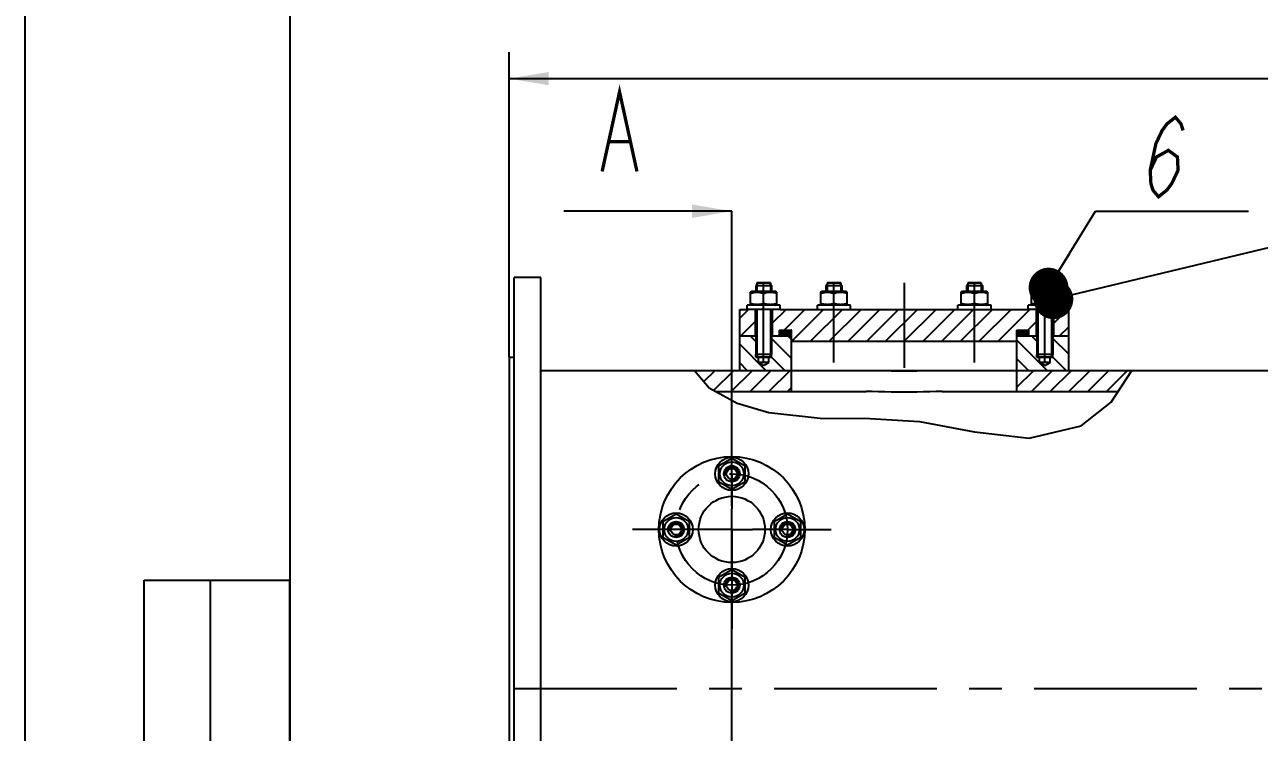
# Model space of a CAD drawing. Header units: millimetres. Extents: x 0 to 594, y 0 to 420.
# Drawn here: x 0 to 93.1, y 280.5 to 333.9 of the extents above; entities that cross this region are included whole.
import ezdxf

# ---------------------------------------------------------------- set-up
doc = ezdxf.new("R2010")
doc.units = ezdxf.units.MM
doc.header["$LTSCALE"] = 32.67
doc.linetypes.add('CENTER', pattern=[0.6, 0.375, -0.075, 0.075, -0.075])
doc.linetypes.add('PHANTOM', pattern=[0.8, 0.45, -0.05, 0.1, -0.05, 0.1, -0.05])
doc.layers.get('0').update_dxf_attribs({"linetype": 'CONTINUOUS'})
for name, color, linetype in [('ALL_AXIS', 7, 'CONTINUOUS'), ('ALL_CHAMFER', 7, 'CONTINUOUS'), ('ALL_DIMENSIONS', 7, 'CONTINUOUS'), ('ALL_ROUND', 7, 'CONTINUOUS'), ('DEFAULT_3', 7, 'PHANTOM')]:
    doc.layers.add(name, color=color, linetype=linetype)
doc.styles.get("Standard").update_dxf_attribs({"font": 'txt', "width": 0.7})
doc.dimstyles.new('DIMSTYLE_1', dxfattribs={"dimtxt": 3.5, "dimasz": 3, "dimexe": 0.18, "dimexo": 0.0625, "dimgap": 0.09, "dimtad": 1, "dimlfac": 5, "dimdsep": 46, "dimtxsty": 'STANDARD', "dimblk": '_FILLED', "dimblk1": '_FILLED', "dimblk2": '_FILLED', "dimcen": 0.09, "dimadec": 0, "dimazin": 0, "dimtp": 1.2, "dimtm": 1.2, "dimtfac": 1, "dimtofl": 0, "dimtmove": 0, "dimatfit": 3, "dimldrblk": '_FILLED', "dimfxl": 1, "dimtolj": 1, "dimarcsym": 0})
doc.dimstyles.get("Standard").update_dxf_attribs({"dimtxt": 3.5, "dimasz": 3, "dimexe": 0.18, "dimexo": 0.0625, "dimgap": 0.09, "dimtad": 1, "dimdec": 5, "dimdsep": 46, "dimtxsty": 'STANDARD', "dimblk": '_FILLED', "dimblk1": '_FILLED', "dimblk2": '_FILLED', "dimcen": 0.09, "dimadec": 0, "dimazin": 0, "dimtol": 1, "dimtp": 1e-05, "dimtm": 1e-05, "dimtfac": 1, "dimtdec": 5, "dimtofl": 0, "dimtmove": 0, "dimatfit": 3, "dimldrblk": '_FILLED', "dimfxl": 1, "dimtolj": 1, "dimarcsym": 0})

# ---------------------------------------------------------------- blocks, each defined once
blk = doc.blocks.new('_FILLED')
at = {"color": 0, "linetype": 'ByBlock'}
blk.add_solid([(0, 0), (-1, 0.167), (-1, -0.167)], dxfattribs=at)
blk = doc.blocks.new('*D2')
at = {"layer": 'ALL_DIMENSIONS', "color": 2, "linetype": 'Continuous'}
for p, q in [((36.52, 308.812), (36.52, 331.812)), ((434.52, 308.812), (434.52, 331.812)), ((36.52, 329.812), (235.52, 329.812)), ((434.52, 329.812), (235.52, 329.812))]:
    blk.add_line(p, q, dxfattribs=at)
at = {"layer": 'ALL_DIMENSIONS', "color": 2, "linetype": 'Continuous', "xscale": 3, "yscale": 3, "zscale": 3, "rotation": 180}
blk.add_blockref('_FILLED', (36.52, 329.812), dxfattribs=at)
at = {"layer": 'ALL_DIMENSIONS', "color": 2, "linetype": 'Continuous', "xscale": 3, "yscale": 3, "zscale": 3}
blk.add_blockref('_FILLED', (434.52, 329.812), dxfattribs=at)
blk = doc.blocks.new('BOM BALLOON 52_BL3', base_point=(86.507, 323.357))
at = {"color": 2, "linetype": 'Continuous'}
blk.add_line((80.745, 319.812), (92.269, 319.812), dxfattribs=at)
at = {"color": 2, "linetype": 'Continuous', "const_width": 0.25}
blk.add_lwpolyline([(84.869, 322.902), (85.344, 323.902), (86.238, 324.402), (86.919, 323.902), (86.969, 322.902), (86.494, 321.902), (86.125, 321.402), (85.494, 320.902), (85.075, 321.402), (84.919, 321.902), (84.869, 322.902), (85.294, 324.902), (85.769, 325.902), (86.138, 326.402), (86.769, 326.902), (87.188, 326.402), (87.344, 325.902)], dxfattribs=at)

msp = doc.modelspace()

# ---------------------------------------------------------------- linework, layer by layer
at = {"color": 7, "linetype": 'Continuous'}
for p, q in [((0, 420), (0, 0)), ((20, 415), (20, 5)), ((36.92, 252.8122), (36.92, 314.8122)), ((38.92, 314.8122), (36.92, 314.8122)), ((38.92, 252.8122), (38.92, 314.8122)), ((54.72, 313.7145), (54.82, 313.7722)), ((54.82, 313.7722), (56.62, 313.7722)), ((56.2334, 314.4122), (55.2066, 314.4122)), ((56.72, 313.7145), (56.62, 313.7722)), ((60.02, 313.7145), (60.12, 313.7722)), ((60.12, 313.7722), (61.92, 313.7722)), ((61.5334, 314.4122), (60.5066, 314.4122)), ((62.02, 313.7145), (61.92, 313.7722)), ((70.62, 313.7145), (70.72, 313.7722)), ((70.72, 313.7722), (72.52, 313.7722)), ((72.1334, 314.4122), (71.1066, 314.4122)), ((72.62, 313.7145), (72.52, 313.7722)), ((75.92, 313.7145), (76.02, 313.7722)), ((76.02, 313.7722), (77.82, 313.7722)), ((77.4334, 314.4122), (76.4066, 314.4122)), ((77.92, 313.7145), (77.82, 313.7722)), ((54.72, 312.79), (54.72, 313.7145)), ((55.72, 312.8793), (55.72, 313.6252)), ((56.72, 312.79), (56.72, 313.7145)), ((60.02, 312.79), (60.02, 313.7145)), ((61.02, 312.8793), (61.02, 313.6252)), ((62.02, 312.79), (62.02, 313.7145)), ((70.62, 312.79), (70.62, 313.7145)), ((71.62, 312.8793), (71.62, 313.6252)), ((72.62, 312.79), (72.62, 313.7145)), ((75.92, 312.79), (75.92, 313.7145)), ((76.92, 312.8793), (76.92, 313.6252)), ((77.92, 312.79), (77.92, 313.7145)), ((53.92, 307.8122), (53.92, 312.4122)), ((53.92, 312.4122), (54.47, 312.4122)), ((54.82, 312.7322), (54.72, 312.79)), ((55.07, 312.4122), (55.07, 310.4122)), ((56.37, 312.4122), (56.37, 310.4122)), ((56.62, 312.7322), (56.72, 312.79)), ((56.97, 312.4122), (75.67, 312.4122)), ((60.12, 312.7322), (60.02, 312.79)), ((61.92, 312.7322), (62.02, 312.79)), ((70.72, 312.7322), (70.62, 312.79)), ((72.52, 312.7322), (72.62, 312.79)), ((76.02, 312.7322), (75.92, 312.79)), ((76.27, 312.4122), (76.27, 310.4122)), ((77.57, 312.4122), (77.57, 310.4122)), ((77.82, 312.7322), (77.92, 312.79)), ((78.17, 312.4122), (78.72, 312.4122)), ((78.72, 307.8122), (78.72, 312.4122)), ((53.92, 310.4122), (55.12, 310.4122)), ((55.12, 310.4122), (55.12, 309.0122)), ((56.32, 310.4122), (56.32, 309.0122)), ((56.32, 310.4122), (57.82, 310.4122)), ((56.92, 310.4122), (56.92, 310.8522)), ((56.92, 310.8522), (57.82, 310.8522)), ((57.82, 306.2122), (57.82, 310.8522)), ((57.82, 310.0122), (74.82, 310.0122)), ((74.82, 306.2122), (74.82, 310.8522)), ((74.82, 310.8522), (75.72, 310.8522)), ((74.82, 310.4122), (76.32, 310.4122)), ((75.72, 310.4122), (75.72, 310.8522)), ((76.32, 310.4122), (76.32, 309.0122)), ((77.52, 310.4122), (77.52, 309.0122)), ((77.52, 310.4122), (78.72, 310.4122)), ((36.52, 308.8122), (36.52, 258.8122)), ((36.52, 308.8122), (36.92, 308.8122)), ((55.32, 308.8122), (55.12, 309.0122)), ((55.12, 308.8122), (56.32, 308.8122)), ((55.32, 308.4122), (55.32, 308.8122)), ((55.72, 308.1719), (55.32, 308.4122)), ((56.12, 308.4122), (55.32, 308.4122)), ((55.72, 308.1719), (56.12, 308.4122)), ((56.12, 308.8122), (56.32, 309.0122)), ((56.12, 308.4122), (56.12, 308.8122)), ((76.52, 308.8122), (76.32, 309.0122)), ((76.32, 308.8122), (77.52, 308.8122)), ((76.52, 308.4122), (76.52, 308.8122)), ((76.92, 308.1719), (76.52, 308.4122)), ((77.32, 308.4122), (76.52, 308.4122)), ((76.92, 308.1719), (77.32, 308.4122)), ((77.32, 308.8122), (77.52, 309.0122)), ((77.32, 308.4122), (77.32, 308.8122)), ((38.92, 307.8122), (256.8496, 307.8122)), ((50.5099, 307.8122), (51.6035, 306.4824)), ((81.9228, 305.4169), (83.4867, 307.8122)), ((51.6035, 306.4824), (53.7139, 305.3305)), ((52.0985, 306.2122), (63.4477, 306.2122)), ((69.1923, 306.2122), (82.4421, 306.2122)), ((79.6569, 303.6211), (81.9228, 305.4169)), ((53.7139, 305.3305), (56.123, 304.6369)), ((56.123, 304.6369), (59.9893, 304.2074)), ((59.9893, 304.2074), (63.7197, 304.1731)), ((63.7197, 304.1731), (67.4667, 303.9597)), ((67.4667, 303.9597), (71.6137, 303.1866)), ((75.7467, 302.6919), (79.6569, 303.6211)), ((71.6137, 303.1866), (75.7467, 302.6919)), ((53.32, 301.1669), (52.32, 300.5896)), ((54.32, 300.5896), (53.32, 301.1669)), ((52.32, 300.5896), (52.32, 299.4349)), ((54.32, 299.4349), (54.32, 300.5896)), ((52.32, 299.4349), (53.32, 298.8575)), ((53.32, 298.8575), (54.32, 299.4349)), ((49.12, 296.9669), (48.12, 296.3896)), ((48.12, 296.3896), (48.12, 295.2349)), ((50.12, 296.3896), (49.12, 296.9669)), ((50.12, 295.2349), (50.12, 296.3896)), ((57.52, 296.9669), (56.52, 296.3896)), ((56.52, 296.3896), (56.52, 295.2349)), ((58.52, 296.3896), (57.52, 296.9669)), ((58.52, 295.2349), (58.52, 296.3896)), ((48.12, 295.2349), (49.12, 294.6575)), ((49.12, 294.6575), (50.12, 295.2349)), ((56.52, 295.2349), (57.52, 294.6575)), ((57.52, 294.6575), (58.52, 295.2349)), ((53.32, 292.7669), (52.32, 292.1896)), ((54.32, 292.1896), (53.32, 292.7669)), ((9, 172), (9, 292)), ((9, 292), (20, 292)), ((14, 172), (14, 292)), ((20, 172), (20, 292)), ((52.32, 292.1896), (52.32, 291.0349)), ((54.32, 291.0349), (54.32, 292.1896)), ((52.32, 291.0349), (53.32, 290.4575)), ((53.32, 290.4575), (54.32, 291.0349))]:
    msp.add_line(p, q, dxfattribs=at)
at = {"color": 5, "linetype": 'Continuous'}
msp.add_line((46.6544, 319.8122), (40.6544, 319.8122), dxfattribs=at)
at = {"color": 2, "linetype": 'Continuous'}
for p, q in [((55.2066, 314.4122), (55.2066, 313.7722)), ((56.2334, 314.4122), (56.2334, 313.7722)), ((60.5066, 314.4122), (60.5066, 313.7722)), ((61.5334, 314.4122), (61.5334, 313.7722)), ((71.1066, 314.4122), (71.1066, 313.7722)), ((72.1334, 314.4122), (72.1334, 313.7722)), ((76.4066, 314.4122), (76.4066, 313.7722)), ((77.4334, 314.4122), (77.4334, 313.7722)), ((53.92, 311.7484), (54.5838, 312.4122)), ((55.2066, 312.4122), (55.2066, 308.8122)), ((56.2334, 312.4122), (56.2334, 308.8122)), ((56.37, 311.37), (57.4123, 312.4122)), ((57.2665, 310.8522), (58.8265, 312.4122)), ((57.8407, 310.0122), (60.2407, 312.4122)), ((59.2549, 310.0122), (61.6549, 312.4122)), ((60.6691, 310.0122), (63.0691, 312.4122)), ((62.0833, 310.0122), (64.4833, 312.4122)), ((63.4975, 310.0122), (65.8975, 312.4122)), ((64.9117, 310.0122), (67.3117, 312.4122)), ((66.326, 310.0122), (68.726, 312.4122)), ((67.7402, 310.0122), (70.1402, 312.4122)), ((69.1544, 310.0122), (71.5544, 312.4122)), ((70.5686, 310.0122), (72.9686, 312.4122)), ((71.9828, 310.0122), (74.3828, 312.4122)), ((73.397, 310.0122), (75.797, 312.4122)), ((76.4066, 312.4122), (76.4066, 308.8122)), ((77.4334, 312.4122), (77.4334, 308.8122)), ((77.57, 311.3568), (78.6255, 312.4122)), ((53.998, 310.4122), (55.07, 311.4842)), ((75.6512, 310.8522), (76.27, 311.471)), ((78.0397, 310.4122), (78.72, 311.0926)), ((55.12, 309.998), (54.7057, 310.4122)), ((57.82, 308.7122), (56.32, 310.2122)), ((56.8265, 310.4122), (56.92, 310.5058)), ((56.92, 310.8404), (56.9318, 310.8522)), ((56.92, 310.8263), (56.9459, 310.8522)), ((56.92, 310.8122), (56.9601, 310.8522)), ((56.92, 310.798), (56.9742, 310.8522)), ((56.92, 310.7839), (56.9883, 310.8522)), ((56.92, 310.7697), (57.0025, 310.8522)), ((56.92, 310.7556), (57.0166, 310.8522)), ((56.92, 310.7415), (57.0308, 310.8522)), ((56.92, 310.7273), (57.0449, 310.8522)), ((56.92, 310.7132), (57.059, 310.8522)), ((56.92, 310.699), (57.0732, 310.8522)), ((56.92, 310.6849), (57.0873, 310.8522)), ((56.92, 310.6707), (57.1015, 310.8522)), ((56.92, 310.6566), (57.1156, 310.8522)), ((56.92, 310.6425), (57.1298, 310.8522)), ((56.92, 310.6283), (57.1439, 310.8522)), ((56.92, 310.6142), (57.158, 310.8522)), ((56.92, 310.6), (57.1722, 310.8522)), ((56.92, 310.5859), (57.1863, 310.8522)), ((56.92, 310.5717), (57.2005, 310.8522)), ((56.92, 310.5576), (57.2146, 310.8522)), ((56.92, 310.5435), (57.2288, 310.8522)), ((56.92, 310.5293), (57.2429, 310.8522)), ((56.92, 310.5152), (57.257, 310.8522)), ((56.92, 310.501), (57.2712, 310.8522)), ((56.92, 310.4869), (57.2853, 310.8522)), ((56.92, 310.4728), (57.2995, 310.8522)), ((56.92, 310.4586), (57.3136, 310.8522)), ((56.92, 310.4445), (57.3277, 310.8522)), ((56.92, 310.4303), (57.3419, 310.8522)), ((56.92, 310.4162), (57.356, 310.8522)), ((57.356, 310.4122), (56.92, 310.8483)), ((57.3419, 310.4122), (56.92, 310.8342)), ((57.3277, 310.4122), (56.92, 310.82)), ((57.3136, 310.4122), (56.92, 310.8059)), ((57.2995, 310.4122), (56.92, 310.7917)), ((57.2853, 310.4122), (56.92, 310.7776)), ((57.2712, 310.4122), (56.92, 310.7634)), ((57.257, 310.4122), (56.92, 310.7493)), ((57.2429, 310.4122), (56.92, 310.7352)), ((57.2288, 310.4122), (56.92, 310.721)), ((57.2146, 310.4122), (56.92, 310.7069)), ((57.2005, 310.4122), (56.92, 310.6927)), ((57.1863, 310.4122), (56.92, 310.6786)), ((57.1722, 310.4122), (56.92, 310.6645)), ((57.158, 310.4122), (56.92, 310.6503)), ((57.1439, 310.4122), (56.92, 310.6362)), ((57.1298, 310.4122), (56.92, 310.622)), ((57.1156, 310.4122), (56.92, 310.6079)), ((57.1015, 310.4122), (56.92, 310.5937)), ((57.0873, 310.4122), (56.92, 310.5796)), ((57.0732, 310.4122), (56.92, 310.5655)), ((57.059, 310.4122), (56.92, 310.5513)), ((57.0449, 310.4122), (56.92, 310.5372)), ((57.0308, 310.4122), (56.92, 310.523)), ((57.0166, 310.4122), (56.92, 310.5089)), ((57.0025, 310.4122), (56.92, 310.4947)), ((56.9883, 310.4122), (56.92, 310.4806)), ((56.9742, 310.4122), (56.92, 310.4665)), ((56.9601, 310.4122), (56.92, 310.4523)), ((56.9459, 310.4122), (56.92, 310.4382)), ((56.9318, 310.4122), (56.92, 310.424)), ((56.9302, 310.4122), (57.3702, 310.8522)), ((57.3702, 310.4122), (56.9302, 310.8522)), ((56.9443, 310.4122), (57.3843, 310.8522)), ((57.3843, 310.4122), (56.9443, 310.8522)), ((56.9585, 310.4122), (57.3985, 310.8522)), ((57.3985, 310.4122), (56.9585, 310.8522)), ((56.9726, 310.4122), (57.4126, 310.8522)), ((57.4126, 310.4122), (56.9726, 310.8522)), ((56.9867, 310.4122), (57.4267, 310.8522)), ((57.4267, 310.4122), (56.9867, 310.8522)), ((57.0009, 310.4122), (57.4409, 310.8522)), ((57.4409, 310.4122), (57.0009, 310.8522)), ((57.015, 310.4122), (57.455, 310.8522)), ((57.455, 310.4122), (57.015, 310.8522)), ((57.0292, 310.4122), (57.4692, 310.8522)), ((57.4692, 310.4122), (57.0292, 310.8522)), ((57.0433, 310.4122), (57.4833, 310.8522)), ((57.4833, 310.4122), (57.0433, 310.8522)), ((57.0575, 310.4122), (57.4975, 310.8522)), ((57.4975, 310.4122), (57.0575, 310.8522)), ((57.0716, 310.4122), (57.5116, 310.8522)), ((57.5116, 310.4122), (57.0716, 310.8522)), ((57.0857, 310.4122), (57.5257, 310.8522)), ((57.5257, 310.4122), (57.0857, 310.8522)), ((57.0999, 310.4122), (57.5399, 310.8522)), ((57.5399, 310.4122), (57.0999, 310.8522)), ((57.114, 310.4122), (57.554, 310.8522)), ((57.554, 310.4122), (57.114, 310.8522)), ((57.1282, 310.4122), (57.5682, 310.8522)), ((57.5682, 310.4122), (57.1282, 310.8522)), ((57.1423, 310.4122), (57.5823, 310.8522)), ((57.5823, 310.4122), (57.1423, 310.8522)), ((57.1564, 310.4122), (57.5964, 310.8522)), ((57.5964, 310.4122), (57.1564, 310.8522)), ((57.1706, 310.4122), (57.6106, 310.8522)), ((57.6106, 310.4122), (57.1706, 310.8522)), ((57.1847, 310.4122), (57.6247, 310.8522)), ((57.6247, 310.4122), (57.1847, 310.8522)), ((57.1989, 310.4122), (57.6389, 310.8522)), ((57.6389, 310.4122), (57.1989, 310.8522)), ((57.213, 310.4122), (57.653, 310.8522)), ((57.653, 310.4122), (57.213, 310.8522)), ((57.2272, 310.4122), (57.6672, 310.8522)), ((57.6672, 310.4122), (57.2272, 310.8522)), ((57.2413, 310.4122), (57.6813, 310.8522)), ((57.6813, 310.4122), (57.2413, 310.8522)), ((57.2554, 310.4122), (57.6954, 310.8522)), ((57.6954, 310.4122), (57.2554, 310.8522)), ((57.2696, 310.4122), (57.7096, 310.8522)), ((57.7096, 310.4122), (57.2696, 310.8522)), ((57.2837, 310.4122), (57.7237, 310.8522)), ((57.7237, 310.4122), (57.2837, 310.8522)), ((57.2979, 310.4122), (57.7379, 310.8522)), ((57.7379, 310.4122), (57.2979, 310.8522)), ((57.312, 310.4122), (57.752, 310.8522)), ((57.752, 310.4122), (57.312, 310.8522)), ((57.3262, 310.4122), (57.7662, 310.8522)), ((57.7662, 310.4122), (57.3262, 310.8522)), ((57.3403, 310.4122), (57.7803, 310.8522)), ((57.7803, 310.4122), (57.3403, 310.8522)), ((57.3544, 310.4122), (57.7944, 310.8522)), ((57.7944, 310.4122), (57.3544, 310.8522)), ((57.3686, 310.4122), (57.8086, 310.8522)), ((57.8086, 310.4122), (57.3686, 310.8522)), ((57.82, 310.415), (57.3827, 310.8522)), ((57.3827, 310.4122), (57.82, 310.8495)), ((57.82, 310.4291), (57.3969, 310.8522)), ((57.3969, 310.4122), (57.82, 310.8354)), ((57.82, 310.4433), (57.411, 310.8522)), ((57.411, 310.4122), (57.82, 310.8212)), ((57.82, 310.4574), (57.4251, 310.8522)), ((57.4251, 310.4122), (57.82, 310.8071)), ((57.82, 310.4716), (57.4393, 310.8522)), ((57.4393, 310.4122), (57.82, 310.7929)), ((57.82, 310.4857), (57.4534, 310.8522)), ((57.4534, 310.4122), (57.82, 310.7788)), ((57.82, 310.4998), (57.4676, 310.8522)), ((57.4676, 310.4122), (57.82, 310.7646)), ((57.82, 310.514), (57.4817, 310.8522)), ((57.4817, 310.4122), (57.82, 310.7505)), ((57.82, 310.5281), (57.4959, 310.8522)), ((57.4959, 310.4122), (57.82, 310.7364)), ((57.82, 310.5423), (57.51, 310.8522)), ((57.51, 310.4122), (57.82, 310.7222)), ((57.82, 310.5564), (57.5241, 310.8522)), ((57.5241, 310.4122), (57.82, 310.7081)), ((57.82, 310.1264), (57.5342, 310.4122)), ((57.82, 310.5706), (57.5383, 310.8522)), ((57.5383, 310.4122), (57.82, 310.6939)), ((57.82, 310.5847), (57.5524, 310.8522)), ((57.5524, 310.4122), (57.82, 310.6798)), ((57.82, 310.5988), (57.5666, 310.8522)), ((57.5666, 310.4122), (57.82, 310.6656)), ((57.82, 310.613), (57.5807, 310.8522)), ((57.5807, 310.4122), (57.82, 310.6515)), ((57.82, 310.6271), (57.5949, 310.8522)), ((57.5949, 310.4122), (57.82, 310.6374)), ((57.82, 310.6413), (57.609, 310.8522)), ((57.609, 310.4122), (57.82, 310.6232)), ((57.82, 310.6554), (57.6231, 310.8522)), ((57.6231, 310.4122), (57.82, 310.6091)), ((57.82, 310.6695), (57.6373, 310.8522)), ((57.6373, 310.4122), (57.82, 310.5949)), ((57.82, 310.6837), (57.6514, 310.8522)), ((57.6514, 310.4122), (57.82, 310.5808)), ((57.82, 310.6978), (57.6656, 310.8522)), ((57.6656, 310.4122), (57.82, 310.5667)), ((57.82, 310.712), (57.6797, 310.8522)), ((57.6797, 310.4122), (57.82, 310.5525)), ((57.82, 310.7261), (57.6938, 310.8522)), ((57.6938, 310.4122), (57.82, 310.5384)), ((57.82, 310.7403), (57.708, 310.8522)), ((57.708, 310.4122), (57.82, 310.5242)), ((57.82, 310.7544), (57.7221, 310.8522)), ((57.7221, 310.4122), (57.82, 310.5101)), ((57.82, 310.7685), (57.7363, 310.8522)), ((57.7363, 310.4122), (57.82, 310.4959)), ((57.82, 310.7827), (57.7504, 310.8522)), ((57.7504, 310.4122), (57.82, 310.4818)), ((57.82, 310.7968), (57.7646, 310.8522)), ((57.7646, 310.4122), (57.82, 310.4677)), ((57.82, 310.811), (57.7787, 310.8522)), ((57.7787, 310.4122), (57.82, 310.4535)), ((57.82, 310.8251), (57.7928, 310.8522)), ((57.7928, 310.4122), (57.82, 310.4394)), ((57.82, 310.8393), (57.807, 310.8522)), ((57.807, 310.4122), (57.82, 310.4252)), ((74.8112, 310.0122), (74.82, 310.021)), ((74.82, 310.8506), (74.8216, 310.8522)), ((74.82, 310.8365), (74.8357, 310.8522)), ((74.82, 310.8224), (74.8499, 310.8522)), ((74.82, 310.8082), (74.864, 310.8522)), ((74.82, 310.7941), (74.8781, 310.8522)), ((74.82, 310.7799), (74.8923, 310.8522)), ((74.82, 310.7658), (74.9064, 310.8522)), ((74.82, 310.7517), (74.9206, 310.8522)), ((74.82, 310.7375), (74.9347, 310.8522)), ((74.82, 310.7234), (74.9488, 310.8522)), ((74.82, 310.7092), (74.963, 310.8522)), ((74.82, 310.6951), (74.9771, 310.8522)), ((74.82, 310.6809), (74.9913, 310.8522)), ((74.82, 310.6668), (75.0054, 310.8522)), ((74.82, 310.6527), (75.0196, 310.8522)), ((74.82, 310.6385), (75.0337, 310.8522)), ((74.82, 310.6244), (75.0478, 310.8522)), ((74.82, 310.6102), (75.062, 310.8522)), ((74.82, 310.5961), (75.0761, 310.8522)), ((74.82, 310.5819), (75.0903, 310.8522)), ((74.82, 310.5678), (75.1044, 310.8522)), ((74.82, 310.5537), (75.1186, 310.8522)), ((74.82, 310.5395), (75.1327, 310.8522)), ((74.82, 310.5254), (75.1468, 310.8522)), ((74.82, 310.5112), (75.161, 310.8522)), ((74.82, 310.4971), (75.1751, 310.8522)), ((74.82, 310.483), (75.1893, 310.8522)), ((74.82, 310.4688), (75.2034, 310.8522)), ((74.82, 310.4547), (75.2175, 310.8522)), ((74.82, 310.4405), (75.2317, 310.8522)), ((74.82, 310.4264), (75.2458, 310.8522)), ((74.82, 310.4122), (75.26, 310.8522)), ((75.26, 310.4122), (74.82, 310.8522)), ((75.2458, 310.4122), (74.82, 310.8381)), ((75.2317, 310.4122), (74.82, 310.824)), ((75.2175, 310.4122), (74.82, 310.8098)), ((75.2034, 310.4122), (74.82, 310.7957)), ((75.1893, 310.4122), (74.82, 310.7815)), ((75.1751, 310.4122), (74.82, 310.7674)), ((75.161, 310.4122), (74.82, 310.7532)), ((75.1468, 310.4122), (74.82, 310.7391)), ((75.1327, 310.4122), (74.82, 310.725)), ((75.1186, 310.4122), (74.82, 310.7108)), ((75.1044, 310.4122), (74.82, 310.6967)), ((75.0903, 310.4122), (74.82, 310.6825)), ((75.0761, 310.4122), (74.82, 310.6684)), ((75.062, 310.4122), (74.82, 310.6543)), ((75.0478, 310.4122), (74.82, 310.6401)), ((75.0337, 310.4122), (74.82, 310.626)), ((75.0196, 310.4122), (74.82, 310.6118)), ((75.0054, 310.4122), (74.82, 310.5977)), ((74.9913, 310.4122), (74.82, 310.5835)), ((74.9771, 310.4122), (74.82, 310.5694)), ((74.963, 310.4122), (74.82, 310.5553)), ((74.9488, 310.4122), (74.82, 310.5411)), ((74.9347, 310.4122), (74.82, 310.527)), ((74.9206, 310.4122), (74.82, 310.5128)), ((74.9064, 310.4122), (74.82, 310.4987)), ((74.8923, 310.4122), (74.82, 310.4845)), ((74.8781, 310.4122), (74.82, 310.4704)), ((74.864, 310.4122), (74.82, 310.4563)), ((74.8499, 310.4122), (74.82, 310.4421)), ((74.8357, 310.4122), (74.82, 310.428)), ((74.8216, 310.4122), (74.82, 310.4138)), ((77.1047, 307.8122), (74.82, 310.097)), ((74.8341, 310.4122), (75.2741, 310.8522)), ((75.2741, 310.4122), (74.8341, 310.8522)), ((74.8483, 310.4122), (75.2883, 310.8522)), ((75.2883, 310.4122), (74.8483, 310.8522)), ((74.8624, 310.4122), (75.3024, 310.8522)), ((75.3024, 310.4122), (74.8624, 310.8522)), ((74.8765, 310.4122), (75.3165, 310.8522)), ((75.3165, 310.4122), (74.8765, 310.8522)), ((74.8907, 310.4122), (75.3307, 310.8522)), ((75.3307, 310.4122), (74.8907, 310.8522)), ((74.9048, 310.4122), (75.3448, 310.8522)), ((75.3448, 310.4122), (74.9048, 310.8522)), ((74.919, 310.4122), (75.359, 310.8522)), ((75.359, 310.4122), (74.919, 310.8522)), ((74.9331, 310.4122), (75.3731, 310.8522)), ((75.3731, 310.4122), (74.9331, 310.8522)), ((74.9473, 310.4122), (75.3873, 310.8522)), ((75.3873, 310.4122), (74.9473, 310.8522)), ((74.9614, 310.4122), (75.4014, 310.8522)), ((75.4014, 310.4122), (74.9614, 310.8522)), ((74.9755, 310.4122), (75.4155, 310.8522)), ((75.4155, 310.4122), (74.9755, 310.8522)), ((74.9897, 310.4122), (75.4297, 310.8522)), ((75.4297, 310.4122), (74.9897, 310.8522)), ((75.0038, 310.4122), (75.4438, 310.8522)), ((75.4438, 310.4122), (75.0038, 310.8522)), ((75.018, 310.4122), (75.458, 310.8522)), ((75.458, 310.4122), (75.018, 310.8522)), ((75.0321, 310.4122), (75.4721, 310.8522)), ((75.4721, 310.4122), (75.0321, 310.8522)), ((75.0462, 310.4122), (75.4862, 310.8522)), ((75.4862, 310.4122), (75.0462, 310.8522)), ((75.0604, 310.4122), (75.5004, 310.8522)), ((75.5004, 310.4122), (75.0604, 310.8522)), ((75.0745, 310.4122), (75.5145, 310.8522)), ((75.5145, 310.4122), (75.0745, 310.8522)), ((75.0887, 310.4122), (75.5287, 310.8522)), ((75.5287, 310.4122), (75.0887, 310.8522)), ((75.1028, 310.4122), (75.5428, 310.8522)), ((75.5428, 310.4122), (75.1028, 310.8522)), ((75.117, 310.4122), (75.557, 310.8522)), ((75.557, 310.4122), (75.117, 310.8522)), ((75.1311, 310.4122), (75.5711, 310.8522)), ((75.5711, 310.4122), (75.1311, 310.8522)), ((75.1452, 310.4122), (75.5852, 310.8522)), ((75.5852, 310.4122), (75.1452, 310.8522)), ((75.1594, 310.4122), (75.5994, 310.8522)), ((75.5994, 310.4122), (75.1594, 310.8522)), ((75.1735, 310.4122), (75.6135, 310.8522)), ((75.6135, 310.4122), (75.1735, 310.8522)), ((75.1877, 310.4122), (75.6277, 310.8522)), ((75.6277, 310.4122), (75.1877, 310.8522)), ((75.2018, 310.4122), (75.6418, 310.8522)), ((75.6418, 310.4122), (75.2018, 310.8522)), ((75.216, 310.4122), (75.656, 310.8522)), ((75.656, 310.4122), (75.216, 310.8522)), ((75.2301, 310.4122), (75.6701, 310.8522)), ((75.6701, 310.4122), (75.2301, 310.8522)), ((75.2442, 310.4122), (75.6842, 310.8522)), ((75.6842, 310.4122), (75.2442, 310.8522)), ((75.2584, 310.4122), (75.6984, 310.8522)), ((75.6984, 310.4122), (75.2584, 310.8522)), ((75.2725, 310.4122), (75.7125, 310.8522)), ((75.7125, 310.4122), (75.2725, 310.8522)), ((75.72, 310.4189), (75.2867, 310.8522)), ((75.2867, 310.4122), (75.72, 310.8456)), ((75.72, 310.4331), (75.3008, 310.8522)), ((75.3008, 310.4122), (75.72, 310.8314)), ((75.72, 310.4472), (75.315, 310.8522)), ((75.315, 310.4122), (75.72, 310.8173)), ((75.72, 310.4614), (75.3291, 310.8522)), ((75.3291, 310.4122), (75.72, 310.8031)), ((75.72, 310.4755), (75.3432, 310.8522)), ((75.3432, 310.4122), (75.72, 310.789)), ((75.72, 310.4896), (75.3574, 310.8522)), ((75.3574, 310.4122), (75.72, 310.7748)), ((75.72, 310.5038), (75.3715, 310.8522)), ((75.3715, 310.4122), (75.72, 310.7607)), ((75.72, 310.5179), (75.3857, 310.8522)), ((75.3857, 310.4122), (75.72, 310.7466)), ((75.72, 310.5321), (75.3998, 310.8522)), ((75.3998, 310.4122), (75.72, 310.7324)), ((75.72, 310.5462), (75.4139, 310.8522)), ((75.4139, 310.4122), (75.72, 310.7183)), ((75.72, 310.5604), (75.4281, 310.8522)), ((75.4281, 310.4122), (75.72, 310.7041)), ((75.72, 310.5745), (75.4422, 310.8522)), ((75.4422, 310.4122), (75.72, 310.69)), ((75.72, 310.5886), (75.4564, 310.8522)), ((75.4564, 310.4122), (75.72, 310.6758)), ((75.72, 310.6028), (75.4705, 310.8522)), ((75.4705, 310.4122), (75.72, 310.6617)), ((75.72, 310.6169), (75.4847, 310.8522)), ((75.4847, 310.4122), (75.72, 310.6476)), ((75.72, 310.6311), (75.4988, 310.8522)), ((75.4988, 310.4122), (75.72, 310.6334)), ((75.72, 310.6452), (75.5129, 310.8522)), ((75.5129, 310.4122), (75.72, 310.6193)), ((75.72, 310.6594), (75.5271, 310.8522)), ((75.5271, 310.4122), (75.72, 310.6051)), ((75.72, 310.6735), (75.5412, 310.8522)), ((75.5412, 310.4122), (75.72, 310.591)), ((75.72, 310.6876), (75.5554, 310.8522)), ((75.5554, 310.4122), (75.72, 310.5769)), ((75.72, 310.7018), (75.5695, 310.8522)), ((75.5695, 310.4122), (75.72, 310.5627)), ((75.72, 310.7159), (75.5837, 310.8522)), ((75.5837, 310.4122), (75.72, 310.5486)), ((75.72, 310.7301), (75.5978, 310.8522)), ((75.5978, 310.4122), (75.72, 310.5344)), ((75.72, 310.7442), (75.6119, 310.8522)), ((75.6119, 310.4122), (75.72, 310.5203)), ((75.72, 310.7583), (75.6261, 310.8522)), ((75.6261, 310.4122), (75.72, 310.5061)), ((75.72, 310.7725), (75.6402, 310.8522)), ((75.6402, 310.4122), (75.72, 310.492)), ((75.72, 310.7866), (75.6544, 310.8522)), ((75.6544, 310.4122), (75.72, 310.4779)), ((75.72, 310.8008), (75.6685, 310.8522)), ((75.6685, 310.4122), (75.72, 310.4637)), ((75.72, 310.8149), (75.6826, 310.8522)), ((75.6826, 310.4122), (75.72, 310.4496)), ((75.72, 310.8291), (75.6968, 310.8522)), ((75.6968, 310.4122), (75.72, 310.4354)), ((75.72, 310.8432), (75.7109, 310.8522)), ((75.7109, 310.4122), (75.72, 310.4213)), ((76.32, 310.0112), (75.9189, 310.4122)), ((78.72, 309.0254), (77.52, 310.2254)), ((55.8915, 307.8122), (53.92, 309.7838)), ((54.4773, 307.8122), (53.92, 308.3696)), ((55.12, 308.8122), (55.12, 309.0122)), ((57.3057, 307.8122), (56.2129, 308.9051)), ((56.32, 308.8122), (56.32, 309.0122)), ((75.6905, 307.8122), (74.82, 308.6828)), ((76.32, 308.8122), (76.32, 309.0122)), ((78.5189, 307.8122), (77.4195, 308.9117)), ((77.52, 308.8122), (77.52, 309.0122)), ((50.5687, 307.7407), (50.6403, 307.8122)), ((51.2069, 306.9647), (52.0545, 307.8122)), ((51.9498, 306.2934), (53.4687, 307.8122)), ((53.2829, 306.2122), (54.8829, 307.8122)), ((54.6971, 306.2122), (56.2971, 307.8122)), ((56.1113, 306.2122), (57.7113, 307.8122)), ((74.82, 306.5361), (76.0961, 307.8122)), ((75.9103, 306.2122), (77.5103, 307.8122)), ((77.3245, 306.2122), (78.9245, 307.8122)), ((78.7387, 306.2122), (80.3387, 307.8122)), ((80.1529, 306.2122), (81.7529, 307.8122)), ((81.5672, 306.2122), (83.1672, 307.8122)), ((57.5255, 306.2122), (57.82, 306.5067))]:
    msp.add_line(p, q, dxfattribs=at)
at = {"color": 7, "linetype": 'Continuous', "const_width": 0.25}
for points in [[(43.5419, 322.8123), (44.8544, 328.8123), (46.1669, 322.8123)], [(44.0669, 325.0622), (45.6419, 325.0622)]]:
    msp.add_lwpolyline(points, dxfattribs=at)
at = {"color": 7, "linetype": 'Continuous'}
for points in [[(54.72, 313.6252), (54.7726, 313.642), (54.8243, 313.6571), (54.8749, 313.6704), (54.9249, 313.6819), (54.9744, 313.6917), (55.0236, 313.6999), (55.0728, 313.7062), (55.1218, 313.7108), (55.1709, 313.7136), (55.2199, 313.7145), (55.269, 313.7136), (55.3181, 313.7108), (55.3671, 313.7062), (55.4162, 313.6999), (55.4654, 313.6918), (55.515, 313.6819), (55.5649, 313.6704), (55.6155, 313.6571), (55.6672, 313.6421), (55.72, 313.6252)], [(54.72, 312.8793), (54.7857, 312.8585), (54.85, 312.8404), (54.9128, 312.8252), (54.9747, 312.8127), (55.0362, 312.8028), (55.0975, 312.7957), (55.1588, 312.7914), (55.2201, 312.79), (55.2813, 312.7914), (55.3426, 312.7957), (55.4039, 312.8029), (55.4654, 312.8127), (55.5273, 312.8252), (55.59, 312.8405), (55.6543, 312.8585), (55.72, 312.8793)], [(55.72, 313.6252), (55.7785, 313.6438), (55.8358, 313.6603), (55.8918, 313.6745), (55.9471, 313.6865), (56.0019, 313.6965), (56.0565, 313.7043), (56.111, 313.71), (56.1655, 313.7134), (56.22, 313.7145), (56.2745, 313.7134), (56.329, 313.7099), (56.3835, 313.7043), (56.4381, 313.6965), (56.493, 313.6865), (56.5482, 313.6745), (56.6042, 313.6602), (56.6615, 313.6438), (56.72, 313.6252)], [(55.72, 312.8793), (55.7857, 312.8585), (55.85, 312.8404), (55.9128, 312.8252), (55.9747, 312.8127), (56.0362, 312.8028), (56.0975, 312.7957), (56.1588, 312.7914), (56.2201, 312.79), (56.2813, 312.7914), (56.3426, 312.7957), (56.4039, 312.8029), (56.4654, 312.8127), (56.5273, 312.8252), (56.59, 312.8405), (56.6543, 312.8585), (56.72, 312.8793)], [(60.02, 313.6252), (60.0726, 313.642), (60.1243, 313.6571), (60.1749, 313.6704), (60.2249, 313.6819), (60.2744, 313.6917), (60.3236, 313.6999), (60.3728, 313.7062), (60.4218, 313.7108), (60.4709, 313.7136), (60.5199, 313.7145), (60.569, 313.7136), (60.6181, 313.7108), (60.6671, 313.7062), (60.7162, 313.6999), (60.7654, 313.6918), (60.815, 313.6819), (60.8649, 313.6704), (60.9155, 313.6571), (60.9672, 313.6421), (61.02, 313.6252)], [(60.02, 312.8793), (60.0857, 312.8585), (60.15, 312.8404), (60.2128, 312.8252), (60.2747, 312.8127), (60.3362, 312.8028), (60.3975, 312.7957), (60.4588, 312.7914), (60.5201, 312.79), (60.5813, 312.7914), (60.6426, 312.7957), (60.7039, 312.8029), (60.7654, 312.8127), (60.8273, 312.8252), (60.89, 312.8405), (60.9543, 312.8585), (61.02, 312.8793)], [(61.02, 313.6252), (61.0785, 313.6438), (61.1358, 313.6603), (61.1918, 313.6745), (61.2471, 313.6865), (61.3019, 313.6965), (61.3565, 313.7043), (61.411, 313.71), (61.4655, 313.7134), (61.52, 313.7145), (61.5745, 313.7134), (61.629, 313.7099), (61.6835, 313.7043), (61.7381, 313.6965), (61.793, 313.6865), (61.8482, 313.6745), (61.9042, 313.6602), (61.9615, 313.6438), (62.02, 313.6252)], [(61.02, 312.8793), (61.0857, 312.8585), (61.15, 312.8404), (61.2128, 312.8252), (61.2747, 312.8127), (61.3362, 312.8028), (61.3975, 312.7957), (61.4588, 312.7914), (61.5201, 312.79), (61.5813, 312.7914), (61.6426, 312.7957), (61.7039, 312.8029), (61.7654, 312.8127), (61.8273, 312.8252), (61.89, 312.8405), (61.9543, 312.8585), (62.02, 312.8793)], [(70.62, 313.6252), (70.6726, 313.642), (70.7243, 313.6571), (70.7749, 313.6704), (70.8249, 313.6819), (70.8744, 313.6917), (70.9236, 313.6999), (70.9728, 313.7062), (71.0218, 313.7108), (71.0709, 313.7136), (71.1199, 313.7145), (71.169, 313.7136), (71.2181, 313.7108), (71.2671, 313.7062), (71.3162, 313.6999), (71.3654, 313.6918), (71.415, 313.6819), (71.4649, 313.6704), (71.5155, 313.6571), (71.5672, 313.6421), (71.62, 313.6252)], [(70.62, 312.8793), (70.6857, 312.8585), (70.75, 312.8404), (70.8128, 312.8252), (70.8747, 312.8127), (70.9362, 312.8028), (70.9975, 312.7957), (71.0588, 312.7914), (71.1201, 312.79), (71.1813, 312.7914), (71.2426, 312.7957), (71.3039, 312.8029), (71.3654, 312.8127), (71.4273, 312.8252), (71.49, 312.8405), (71.5543, 312.8585), (71.62, 312.8793)], [(71.62, 313.6252), (71.6785, 313.6438), (71.7358, 313.6603), (71.7918, 313.6745), (71.8471, 313.6865), (71.9019, 313.6965), (71.9565, 313.7043), (72.011, 313.71), (72.0655, 313.7134), (72.12, 313.7145), (72.1745, 313.7134), (72.229, 313.7099), (72.2835, 313.7043), (72.3381, 313.6965), (72.393, 313.6865), (72.4482, 313.6745), (72.5042, 313.6602), (72.5615, 313.6438), (72.62, 313.6252)], [(71.62, 312.8793), (71.6857, 312.8585), (71.75, 312.8404), (71.8128, 312.8252), (71.8747, 312.8127), (71.9362, 312.8028), (71.9975, 312.7957), (72.0588, 312.7914), (72.1201, 312.79), (72.1813, 312.7914), (72.2426, 312.7957), (72.3039, 312.8029), (72.3654, 312.8127), (72.4273, 312.8252), (72.49, 312.8405), (72.5543, 312.8585), (72.62, 312.8793)], [(75.92, 313.6252), (75.9726, 313.642), (76.0243, 313.6571), (76.0749, 313.6704), (76.1249, 313.6819), (76.1744, 313.6917), (76.2236, 313.6999), (76.2728, 313.7062), (76.3218, 313.7108), (76.3709, 313.7136), (76.4199, 313.7145), (76.469, 313.7136), (76.5181, 313.7108), (76.5671, 313.7062), (76.6162, 313.6999), (76.6654, 313.6918), (76.715, 313.6819), (76.7649, 313.6704), (76.8155, 313.6571), (76.8672, 313.6421), (76.92, 313.6252)], [(75.92, 312.8793), (75.9857, 312.8585), (76.05, 312.8404), (76.1128, 312.8252), (76.1747, 312.8127), (76.2362, 312.8028), (76.2975, 312.7957), (76.3588, 312.7914), (76.4201, 312.79), (76.4813, 312.7914), (76.5426, 312.7957), (76.6039, 312.8029), (76.6654, 312.8127), (76.7273, 312.8252), (76.79, 312.8405), (76.8543, 312.8585), (76.92, 312.8793)], [(76.92, 313.6252), (76.9785, 313.6438), (77.0358, 313.6603), (77.0918, 313.6745), (77.1471, 313.6865), (77.2019, 313.6965), (77.2565, 313.7043), (77.311, 313.71), (77.3655, 313.7134), (77.42, 313.7145), (77.4745, 313.7134), (77.529, 313.7099), (77.5835, 313.7043), (77.6381, 313.6965), (77.693, 313.6865), (77.7482, 313.6745), (77.8042, 313.6602), (77.8615, 313.6438), (77.92, 313.6252)], [(76.92, 312.8793), (76.9857, 312.8585), (77.05, 312.8404), (77.1128, 312.8252), (77.1747, 312.8127), (77.2362, 312.8028), (77.2975, 312.7957), (77.3588, 312.7914), (77.4201, 312.79), (77.4813, 312.7914), (77.5426, 312.7957), (77.6039, 312.8029), (77.6654, 312.8127), (77.7273, 312.8252), (77.79, 312.8405), (77.8543, 312.8585), (77.92, 312.8793)], [(63.4477, 307.8122), (63.9127, 307.8094), (64.3839, 307.8027), (64.8622, 307.7947), (65.3453, 307.7875), (65.8318, 307.7826), (66.3199, 307.7809), (66.808, 307.7826), (67.2944, 307.7875), (67.7776, 307.7947), (68.2559, 307.8027), (68.7272, 307.8094), (69.1923, 307.8122)], [(69.1923, 306.2122), (68.727, 306.2074), (68.2556, 306.1962), (67.7775, 306.1829), (67.2946, 306.1708), (66.8083, 306.1625), (66.3203, 306.1596), (65.8323, 306.1625), (65.3459, 306.1708), (64.8629, 306.1829), (64.3846, 306.1962), (63.9131, 306.2074), (63.4477, 306.2122)]]:
    msp.add_lwpolyline(points, dxfattribs=at)
for centre in [(53.32, 300.0122), (49.12, 295.8122), (57.52, 295.8122), (53.32, 291.6122)]:
    msp.add_circle(centre, 0.9, dxfattribs=at)
at = {"color": 2, "linetype": 'Continuous'}
for centre in [(53.32, 300.0122), (49.12, 295.8122), (57.52, 295.8122), (53.32, 291.6122)]:
    msp.add_arc(centre, 0.5134, 255, 195, dxfattribs=at)
at = {"layer": 'ALL_AXIS', "color": 7, "linetype": 'Continuous'}
for p, q in [((55.12, 314.2122), (55.12, 313.7722)), ((56.32, 314.2122), (56.32, 313.7722)), ((60.42, 314.2122), (60.42, 313.7722)), ((61.62, 314.2122), (61.62, 313.7722)), ((71.02, 314.2122), (71.02, 313.7722)), ((72.22, 314.2122), (72.22, 313.7722)), ((76.32, 314.2122), (76.32, 313.7722)), ((77.52, 314.2122), (77.52, 313.7722)), ((54.47, 312.4122), (54.47, 312.7322)), ((56.97, 312.7322), (54.47, 312.7322)), ((56.97, 312.4122), (54.47, 312.4122)), ((54.82, 312.7322), (54.72, 312.79)), ((55.12, 312.4122), (55.12, 309.0122)), ((56.32, 312.4122), (56.32, 309.0122)), ((56.62, 312.7322), (56.72, 312.79)), ((56.97, 312.4122), (56.97, 312.7322)), ((59.77, 312.4122), (59.77, 312.7322)), ((62.27, 312.7322), (59.77, 312.7322)), ((60.12, 312.7322), (60.02, 312.79)), ((61.92, 312.7322), (62.02, 312.79)), ((62.27, 312.4122), (62.27, 312.7322)), ((70.37, 312.4122), (70.37, 312.7322)), ((72.87, 312.7322), (70.37, 312.7322)), ((70.72, 312.7322), (70.62, 312.79)), ((72.52, 312.7322), (72.62, 312.79)), ((72.87, 312.4122), (72.87, 312.7322)), ((75.67, 312.4122), (75.67, 312.7322)), ((78.17, 312.7322), (75.67, 312.7322)), ((78.17, 312.4122), (75.67, 312.4122)), ((76.02, 312.7322), (75.92, 312.79)), ((76.32, 312.4122), (76.32, 309.0122)), ((77.52, 312.4122), (77.52, 309.0122)), ((77.82, 312.7322), (77.92, 312.79)), ((78.17, 312.4122), (78.17, 312.7322))]:
    msp.add_line(p, q, dxfattribs=at)
at = {"layer": 'ALL_AXIS', "color": 7, "linetype": 'CENTER'}
for p, q in [((55.72, 308.4122), (55.72, 314.4122)), ((61.02, 308.4122), (61.02, 314.4122)), ((66.32, 314.4122), (66.32, 308.0122)), ((71.62, 308.4122), (71.62, 314.4122)), ((76.92, 308.4122), (76.92, 314.4122)), ((53.32, 302.6622), (53.32, 303.3122)), ((53.32, 300.0122), (53.32, 302.6622)), ((53.32, 300.0122), (53.32, 297.3622)), ((53.32, 295.8122), (53.32, 297.3622)), ((46.47, 295.8122), (45.82, 295.8122)), ((49.12, 295.8122), (46.47, 295.8122)), ((53.32, 295.8122), (49.12, 295.8122)), ((53.32, 295.8122), (53.32, 288.3122)), ((53.32, 295.8122), (54.87, 295.8122)), ((57.52, 295.8122), (54.87, 295.8122)), ((57.52, 295.8122), (60.82, 295.8122)), ((36.92, 283.8122), (434.12, 283.8122))]:
    msp.add_line(p, q, dxfattribs=at)
at = {"layer": 'ALL_AXIS', "color": 7, "linetype": 'Continuous'}
for centre, radius in [((53.32, 295.8122), 5.5), ((53.32, 300.0122), 1.25), ((53.32, 295.8122), 2.5), ((49.12, 295.8122), 1.25), ((57.52, 295.8122), 1.25), ((53.32, 291.6122), 1.25)]:
    msp.add_circle(centre, radius, dxfattribs=at)
at = {"layer": 'ALL_AXIS', "color": 7, "linetype": 'CENTER'}
msp.add_circle((53.32, 295.8122), 4.2, dxfattribs=at)
at = {"layer": 'ALL_CHAMFER', "color": 7, "linetype": 'Continuous'}
for p, q in [((55.32, 314.4122), (55.12, 314.2122)), ((55.12, 314.2122), (56.32, 314.2122)), ((55.32, 314.4122), (56.12, 314.4122)), ((56.12, 314.4122), (56.32, 314.2122)), ((60.62, 314.4122), (60.42, 314.2122)), ((60.42, 314.2122), (61.62, 314.2122)), ((60.62, 314.4122), (61.42, 314.4122)), ((61.42, 314.4122), (61.62, 314.2122)), ((71.22, 314.4122), (71.02, 314.2122)), ((71.02, 314.2122), (72.22, 314.2122)), ((71.22, 314.4122), (72.02, 314.4122)), ((72.02, 314.4122), (72.22, 314.2122)), ((76.52, 314.4122), (76.32, 314.2122)), ((76.32, 314.2122), (77.52, 314.2122)), ((76.52, 314.4122), (77.32, 314.4122)), ((77.32, 314.4122), (77.52, 314.2122)), ((55.32, 308.8122), (55.12, 309.0122)), ((56.32, 309.0122), (55.12, 309.0122)), ((56.12, 308.8122), (55.32, 308.8122)), ((56.12, 308.8122), (56.32, 309.0122)), ((76.52, 308.8122), (76.32, 309.0122)), ((77.52, 309.0122), (76.32, 309.0122)), ((77.32, 308.8122), (76.52, 308.8122)), ((77.32, 308.8122), (77.52, 309.0122))]:
    msp.add_line(p, q, dxfattribs=at)
for centre, radius in [((53.32, 300.0122), 0.6), ((53.32, 300.0122), 0.4), ((49.12, 295.8122), 0.6), ((49.12, 295.8122), 0.4), ((57.52, 295.8122), 0.6), ((57.52, 295.8122), 0.4), ((53.32, 291.6122), 0.6), ((53.32, 291.6122), 0.4)]:
    msp.add_circle(centre, radius, dxfattribs=at)
at = {"layer": 'ALL_ROUND', "color": 7, "linetype": 'Continuous'}
for p, q in [((38.92, 307.8122), (50.5099, 307.8122)), ((83.4867, 307.8122), (256.8496, 307.8122))]:
    msp.add_line(p, q, dxfattribs=at)
at = {"layer": 'DEFAULT_3', "color": 5, "linetype": 'PHANTOM'}
msp.add_line((53.32, 313.8122), (53.32, 319.8122), dxfattribs=at)
at = {"layer": 'DEFAULT_3', "color": 2, "linetype": 'PHANTOM'}
msp.add_line((53.32, 250.2122), (53.32, 313.8122), dxfattribs=at)

# ---------------------------------------------------------------- block references
at = {"color": 2, "linetype": 'Continuous'}
msp.add_blockref('BOM BALLOON 52_BL3', (86.507, 323.3571), dxfattribs=at)

# ---------------------------------------------------------------- dimensions: what is measured, and where the dimension line sits
at = {"layer": 'ALL_DIMENSIONS', "color": 2, "linetype": 'Continuous'}
dim = msp.add_linear_dim(base=(434.52, 329.8122), p1=(36.52, 308.8122), p2=(434.52, 308.8122), dimstyle='DIMSTYLE_1', dxfattribs=at)
dim.commit()
dim.dimension.update_dxf_attribs({"geometry": '*D2', "text_midpoint": (230.62, 330.6872), "dimtype": 160})

# ---------------------------------------------------------------- leaders
at = {"color": 7, "linetype": 'Continuous'}
msp.add_leader([(53.32, 319.8122), (46.6544, 319.8122)], dimstyle='STANDARD', override={"dimtad": 0}, dxfattribs=at)
at = {"color": 2, "linetype": 'Continuous'}
for points in [[(77.2005, 314.0517), (80.745, 319.8122)], [(77.5691, 313.174), (105.2204, 319.8122)]]:
    msp.add_leader(points, dimstyle='STANDARD', override={"dimtad": 0, "dimldrblk": 'DOT'}, dxfattribs=at)

doc.saveas('drawing.dxf')
